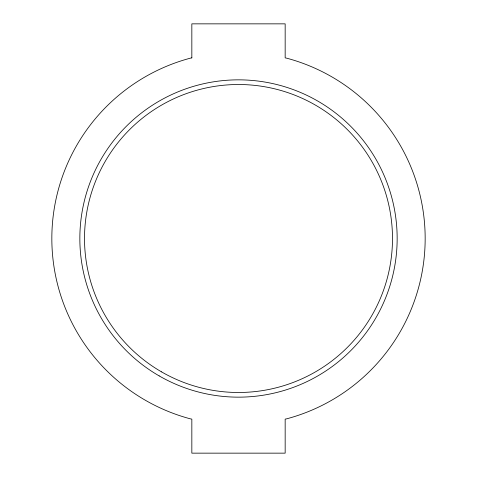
<?xml version="1.0" encoding="UTF-8"?>
<svg xmlns="http://www.w3.org/2000/svg" width="477" height="477" viewBox="0 0 477 477"><rect width="100%" height="100%" fill="white"/><g stroke="black" fill="none" stroke-linecap="round" stroke-linejoin="round"><path stroke-width="0.72" d="M191.837 57.878L190.192 58.206A186.65 186.65 0 0 0 190.192 418.794L191.837 419.122L191.837 453.15L285.163 453.15L285.163 419.122L286.808 418.794A186.65 186.65 0 0 0 286.808 58.206L285.163 57.878L285.163 23.85L191.837 23.85L191.837 57.878M161.506 371.857A153.988 153.988 0 0 0 392.488 238.5A153.988 153.988 0 0 0 161.506 105.143A153.988 153.988 0 0 0 161.506 371.857M159.175 375.9A158.656 158.656 0 0 0 397.156 238.5A158.656 158.656 0 0 0 159.175 101.1A158.656 158.656 0 0 0 159.175 375.9"/></g></svg>
